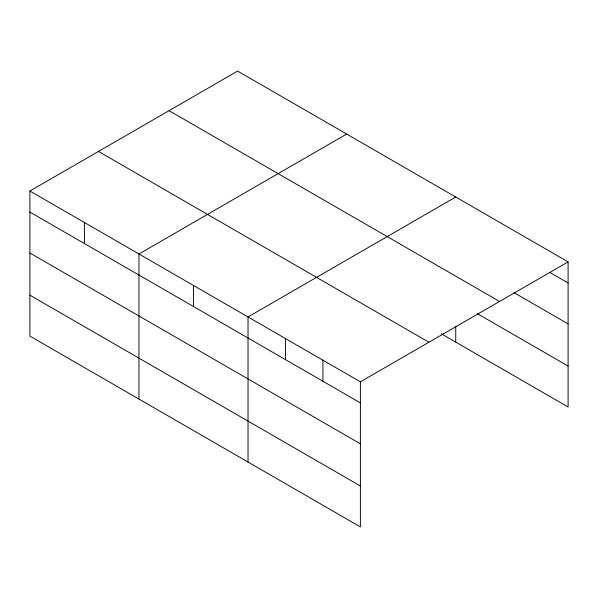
<?xml version="1.0" encoding="UTF-8"?>
<svg xmlns="http://www.w3.org/2000/svg" width="598" height="598" viewBox="0 0 598 598"><rect width="100%" height="100%" fill="white"/><g stroke="black" fill="none" stroke-linecap="round" stroke-linejoin="round"><path stroke-width="0.9" d="M29.9 191.016L360.385 381.816L360.385 526.913L29.9 336.106L29.9 191.016L237.615 71.087L568.1 261.894L568.1 406.984L441.302 333.781M346.676 134.057L138.96 253.978L138.96 399.075M455.736 197.019L248.021 316.94L248.021 462.037M360.385 381.816L568.1 261.894M549.771 272.374L568.1 282.951M513.914 292.601L568.1 323.884M169.07 110.66L499.554 301.467M477.249 313.606L568.1 366.058M98.446 151.436L428.93 342.243M29.9 212.073L360.385 402.88M29.9 253.006L360.385 443.813M29.9 295.18L360.385 485.98M455.736 326.299L455.736 342.116M322.927 360.19L322.927 381.255M285.47 338.565L285.47 359.63M193.49 285.463L193.49 306.527M84.43 222.493L84.43 243.558"/></g></svg>
